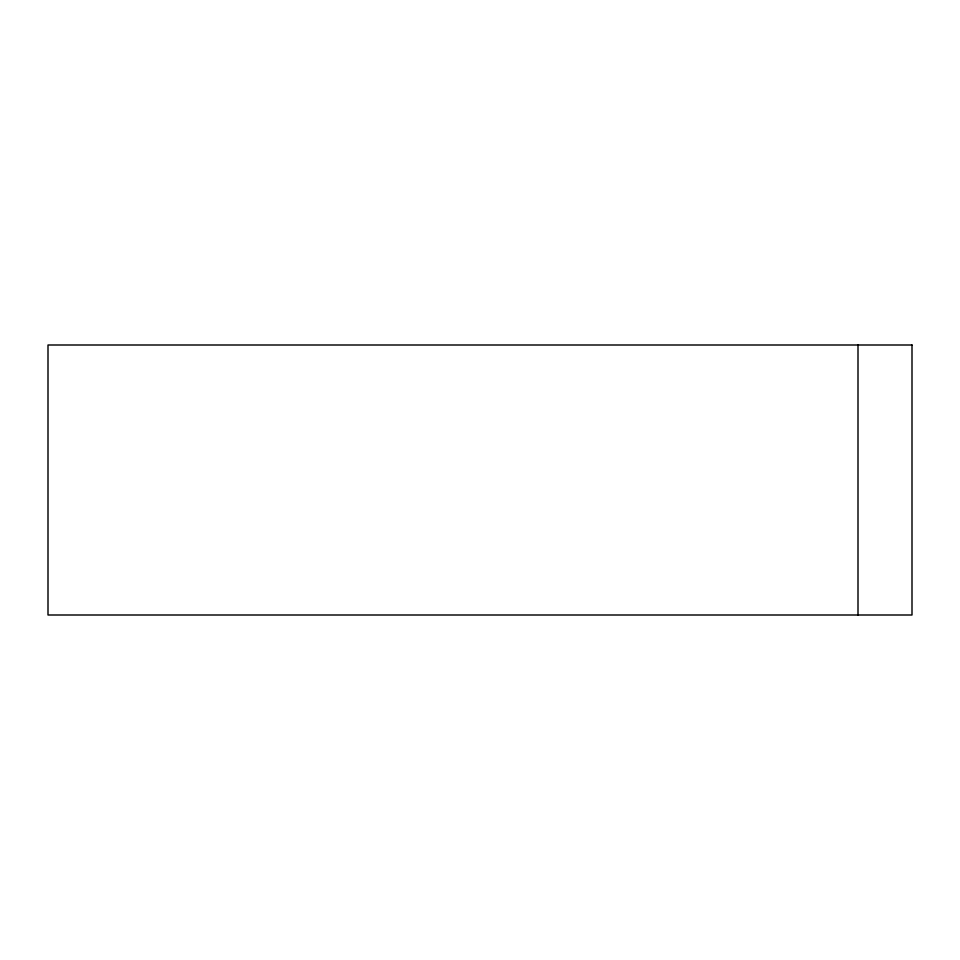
<?xml version="1.0" encoding="UTF-8"?>
<svg xmlns="http://www.w3.org/2000/svg" width="960" height="960" viewBox="0 0 960 960"><rect width="100%" height="100%" fill="white"/><g stroke="black" fill="none" stroke-linecap="round" stroke-linejoin="round"><path stroke-width="1.44" d="M858 345L858 615M912 345L48 345L48 615L912 615L912 345"/></g></svg>
